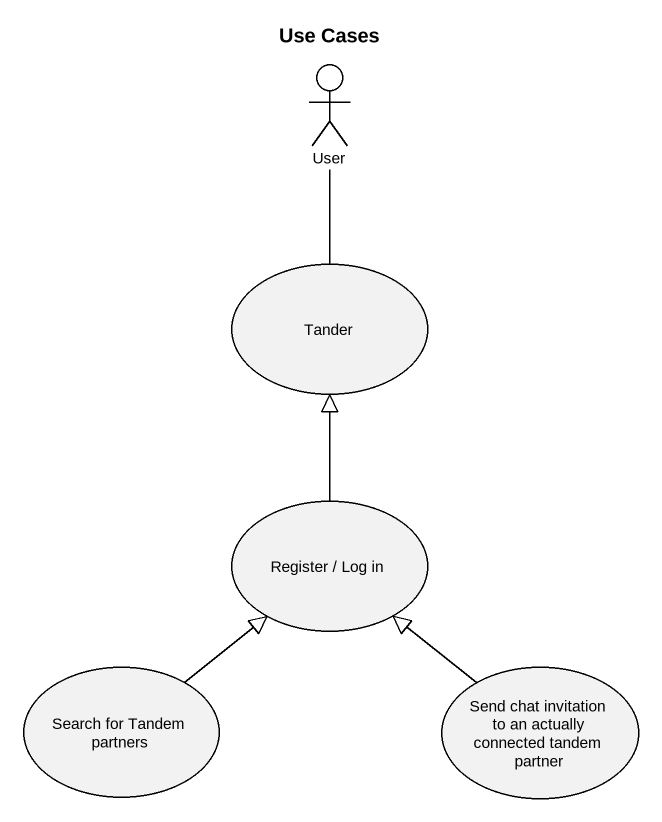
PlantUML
@startuml
title Use Cases
actor User
usecase Tander
usecase "Register / Log in" as Register_Log_in
usecase "Search for Tandem partners" as Search_for_Tandem_partners
usecase "Send chat invitation to an actually connected tandem partner" as Send_chat_invitation_to_an
User -- Tander
Register_Log_in -up-|> Tander
Search_for_Tandem_partners -up-|> Register_Log_in
Send_chat_invitation_to_an -up-|> Register_Log_in
@enduml
